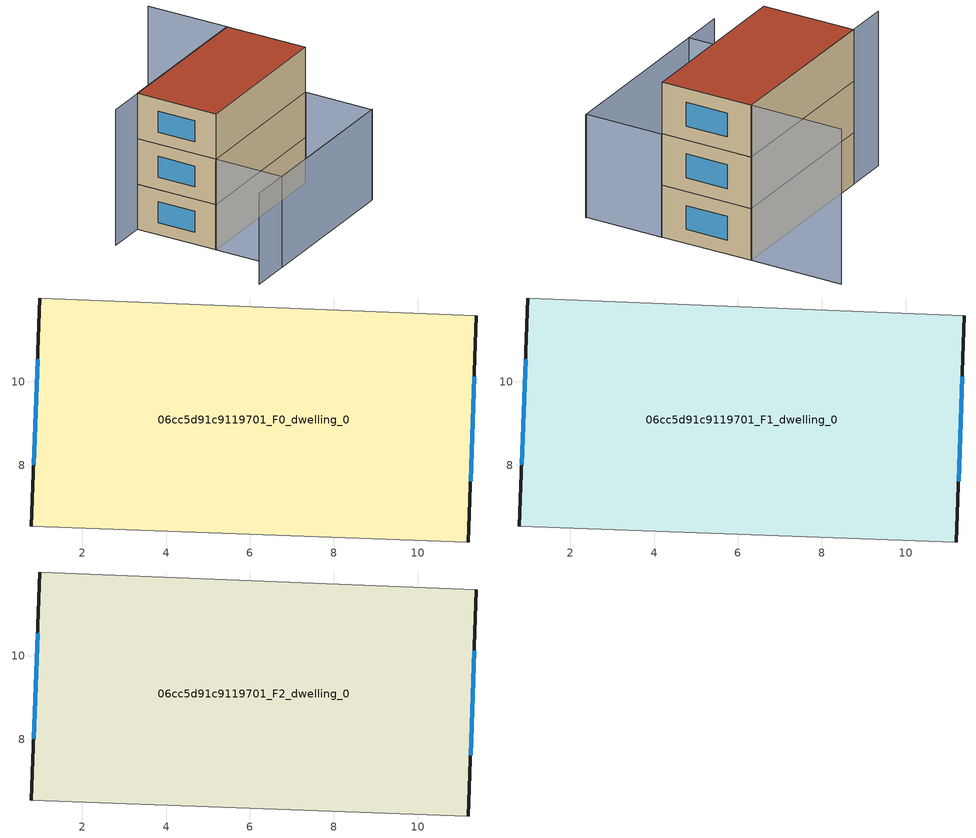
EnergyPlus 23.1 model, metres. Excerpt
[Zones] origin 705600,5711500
06cc5d91c9119701_F0_dwelling_0
 floor ground (EU_floor_Construction): 11.4,11.57 11.21,6.17 0.78,6.55 0.99,12 z0
 wall outside (EU_wall_Construction): 0.99,12 0.78,6.55 / 11.21,6.17 11.4,11.57 z0:3
 wall adiabatic (EU_wall_Construction): 0.78,6.55 11.21,6.17 / 11.4,11.57 0.99,12 z0:3
 window (EU_Window_Construction): 0.93,10.53 0.84,8.02 / 11.26,7.62 11.35,10.12 z0.81:2.19
06cc5d91c9119701_F1_dwelling_0
 floor to 06cc5d91c9119701_F0_dwelling_0 (EU_floor_Construction): 11.4,11.57 11.21,6.17 0.78,6.55 0.99,12 z3
 wall outside (EU_wall_Construction): 0.99,12 0.78,6.55 / 11.21,6.17 11.4,11.57 z3:6
 wall adiabatic (EU_wall_Construction): 0.78,6.55 11.21,6.17 / 11.4,11.57 0.99,12 z3:6
 window (EU_Window_Construction): 0.93,10.53 0.84,8.02 / 11.26,7.62 11.35,10.12 z3.81:5.19
06cc5d91c9119701_F2_dwelling_0
 floor to 06cc5d91c9119701_F1_dwelling_0 (EU_floor_Construction): 11.4,11.57 11.21,6.17 0.78,6.55 0.99,12 z6
 wall outside (EU_wall_Construction): 0.99,12 0.78,6.55 / 11.21,6.17 11.4,11.57 z6:9
 wall adiabatic (EU_wall_Construction): 0.78,6.55 11.21,6.17 / 11.4,11.57 0.99,12 z6:9
 window (EU_Window_Construction): 0.93,10.53 0.84,8.02 / 11.26,7.62 11.35,10.12 z6.81:8.19
 roof outside (EU_roof_Construction): 11.21,6.17 11.4,11.57 0.99,12 0.78,6.55 z9
shading: -2.01,2.1 11.13,1.6 / 0.61,2 0.78,6.58 / 0.78,6.58 11.24,6.17 / 11.24,6.17 11.07,1.59 / 11.07,1.59 0.61,2 z0:6; 11.63,17.03 11.4,11.56 / 11.4,11.56 -1.53,12.09 z0:9
[Building]
EU S2 Campaign: North Axis=0; Terrain=City; Solar Distribution=FullExterior
[Site:Location]
London: Latitude=51.5; Longitude=-0.5; Time Zone=0; Elevation=25
[SizingPeriod:WeatherFileDays]
AnnualSizingPeriod: Begin Month=1; Begin Day of Month=1; End Month=12; End Day of Month=31; Day of Week for Start Day=Monday; Use Weather File Daylight Saving Period=No; Use Weather File Rain and Snow Indicators=No
[MATERIAL]
EU_InternalMass_Material: Roughness=MediumRough; Thickness=0.1; Conductivity=1; Density=1800; Specific Heat=900; Thermal Absorptance=0.9; Solar Absorptance=0.7; Visible Absorptance=0.7
[MATERIAL:NOMASS] Roughness=MediumRough; Thermal Absorptance=0.9; Solar Absorptance=0.7; Visible Absorptance=0.7
Name | Thermal Resistance
EU_wall_NoMass | 0.735294
EU_roof_NoMass | 0.520833
EU_floor_NoMass | 1.81159
[WINDOWMATERIAL:SIMPLEGLAZINGSYSTEM]
EU_Window_SimpleGlazing: UFactor=3.92; Solar Heat Gain Coefficient=0.85; Visible Transmittance=0.85
[CONSTRUCTION]
EU_wall_Construction: EU_wall_NoMass
EU_roof_Construction: EU_roof_NoMass
EU_floor_Construction: EU_floor_NoMass
EU_Window_Construction: EU_Window_SimpleGlazing
EU_InternalMass_Construction: EU_InternalMass_Material
[ZONE] Type=1; Multiplier=1; Ceiling Height=autocalculate; Floor Area=autocalculate; Part of Total Floor Area=Yes
Name | Volume
06cc5d91c9119701_F0_dwelling_0 | 169.681
06cc5d91c9119701_F1_dwelling_0; 06cc5d91c9119701_F2_dwelling_0 | 169.679
[INTERNALMASS] Construction=EU_InternalMass_Construction; Surface Area=56.5598
Name | Zone or ZoneList
06cc5d91c9119701_F0_dwelling_0_EU_InternalMass | 06cc5d91c9119701_F0_dwelling_0
06cc5d91c9119701_F1_dwelling_0_EU_InternalMass | 06cc5d91c9119701_F1_dwelling_0
06cc5d91c9119701_F2_dwelling_0_EU_InternalMass | 06cc5d91c9119701_F2_dwelling_0
[OTHEREQUIPMENT] Fuel Type=Electricity; Design Level Calculation Method=Watts/Area; Power per Zone Floor Area=1; Fraction Latent=0; Fraction Radiant=0; Fraction Lost=0; Carbon Dioxide Generation Rate=0; EndUse Subcategory=EU_Step8_InternalGains
Name | Zone or ZoneList or Space or SpaceList | Schedule
EU_Step8_InternalGain_06cc5d91c9119701_F0_dwelling_0_f000 | 06cc5d91c9119701_F0_dwelling_0 | EU_Step8_GainSchedule_06cc5d91c9119701_F0_dwelling_0_f000
EU_Step8_InternalGain_06cc5d91c9119701_F1_dwelling_0_f000 | 06cc5d91c9119701_F1_dwelling_0 | EU_Step8_GainSchedule_06cc5d91c9119701_F1_dwelling_0_f000
EU_Step8_InternalGain_06cc5d91c9119701_F2_dwelling_0_f000 | 06cc5d91c9119701_F2_dwelling_0 | EU_Step8_GainSchedule_06cc5d91c9119701_F2_dwelling_0_f000
[ZONEVENTILATION:DESIGNFLOWRATE] Schedule=EU_AlwaysOn; Design Flow Rate Calculation Method=AirChanges/Hour; Air Changes per Hour=0.48; Ventilation Type=Natural; Fan Pressure Rise=0; Fan Total Efficiency=1; Constant Term Coefficient=1; Temperature Term Coefficient=0; Velocity Term Coefficient=0; Velocity Squared Term Coefficient=0; Minimum Indoor Temperature=-100; Maximum Indoor Temperature=100; Delta Temperature=-100; Minimum Outdoor Temperature=-100; Maximum Outdoor Temperature=100; Maximum Wind Speed=40
Name | Zone or ZoneList or Space or SpaceList
EU_ConstantAir_06cc5d91c9119701_F0_dwelling_0 | 06cc5d91c9119701_F0_dwelling_0
EU_ConstantAir_06cc5d91c9119701_F1_dwelling_0 | 06cc5d91c9119701_F1_dwelling_0
EU_ConstantAir_06cc5d91c9119701_F2_dwelling_0 | 06cc5d91c9119701_F2_dwelling_0
[HVACTEMPLATE:THERMOSTAT] Constant Heating Setpoint=20; Constant Cooling Setpoint=50
EU_HeatOnly_06cc5d91c9119701_F0_dwelling_0; EU_HeatOnly_06cc5d91c9119701_F1_dwelling_0; EU_HeatOnly_06cc5d91c9119701_F2_dwelling_0
[HVACTEMPLATE:ZONE:IDEALLOADSAIRSYSTEM] System Availability Schedule=EU_AlwaysOn; Maximum Heating Supply Air Temperature=50; Minimum Cooling Supply Air Temperature=13; Maximum Heating Supply Air Humidity Ratio=0.0156; Minimum Cooling Supply Air Humidity Ratio=0.0077; Heating Limit=NoLimit; Cooling Limit=NoLimit; Heating Availability Schedule=EU_AlwaysOn; Cooling Availability Schedule=EU_CoolingOff; Dehumidification Control Type=ConstantSensibleHeatRatio; Cooling Sensible Heat Ratio=0.7; Dehumidification Setpoint=60; Humidification Control Type=None; Humidification Setpoint=30; Outdoor Air Method=None; Outdoor Air Flow Rate per Person=0.00944; Outdoor Air Flow Rate per Zone Floor Area=0; Outdoor Air Flow Rate per Zone=0; Demand Controlled Ventilation Type=None; Outdoor Air Economizer Type=NoEconomizer; Heat Recovery Type=None; Sensible Heat Recovery Effectiveness=0.7; Latent Heat Recovery Effectiveness=0.65
Name | Template Thermostat
06cc5d91c9119701_F0_dwelling_0 | EU_HeatOnly_06cc5d91c9119701_F0_dwelling_0
06cc5d91c9119701_F1_dwelling_0 | EU_HeatOnly_06cc5d91c9119701_F1_dwelling_0
06cc5d91c9119701_F2_dwelling_0 | EU_HeatOnly_06cc5d91c9119701_F2_dwelling_0
[SIZING:ZONE] Zone Cooling Design Supply Air Temperature Input Method=SupplyAirTemperature; Zone Cooling Design Supply Air Temperature=13; Zone Heating Design Supply Air Temperature Input Method=SupplyAirTemperature; Zone Heating Design Supply Air Temperature=50; Zone Cooling Design Supply Air Humidity Ratio=0.008; Zone Heating Design Supply Air Humidity Ratio=0.008; Cooling Design Air Flow Method=DesignDay; Cooling Design Air Flow Rate=0; Cooling Minimum Air Flow per Zone Floor Area=0.000762; Cooling Minimum Air Flow=0; Cooling Minimum Air Flow Fraction=0.2; Heating Design Air Flow Method=DesignDay; Heating Design Air Flow Rate=0; Heating Maximum Air Flow per Zone Floor Area=0.002032; Heating Maximum Air Flow=0.141576; Heating Maximum Air Flow Fraction=0.3; Account for Dedicated Outdoor Air System=No; Dedicated Outdoor Air System Control Strategy=NeutralSupplyAir; Dedicated Outdoor Air Low Setpoint Temperature for Design=autosize; Dedicated Outdoor Air High Setpoint Temperature for Design=autosize; Zone Load Sizing Method=Sensible Load Only No Latent Load; Zone Latent Cooling Design Supply Air Humidity Ratio Input Method=HumidityRatioDifference; Zone Cooling Design Supply Air Humidity Ratio Difference=0.005; Zone Latent Heating Design Supply Air Humidity Ratio Input Method=HumidityRatioDifference; Zone Humidification Design Supply Air Humidity Ratio Difference=0.005
06cc5d91c9119701_F0_dwelling_0; 06cc5d91c9119701_F1_dwelling_0; 06cc5d91c9119701_F2_dwelling_0
[SCHEDULE:CONSTANT]
Name | Hourly Value
EU_AlwaysOn | 1
EU_CoolingOff | 0
[SCHEDULE:FILE] Column Number=1; Rows to Skip at Top=0; Number of Hours of Data=8760; Column Separator=Comma; Interpolate to Timestep=No; Minutes per Item=60; Adjust Schedule for Daylight Savings=Yes
Name | File
EU_Step8_GainSchedule_06cc5d91c9119701_F0_dwelling_0_f000 | ../../schedules/06cc5d91c9119701/06cc5d91c9119701_F0_dwelling_0_f000_gain.csv
EU_Step8_GainSchedule_06cc5d91c9119701_F1_dwelling_0_f000 | ../../schedules/06cc5d91c9119701/06cc5d91c9119701_F1_dwelling_0_f000_gain.csv
EU_Step8_GainSchedule_06cc5d91c9119701_F2_dwelling_0_f000 | ../../schedules/06cc5d91c9119701/06cc5d91c9119701_F2_dwelling_0_f000_gain.csv
